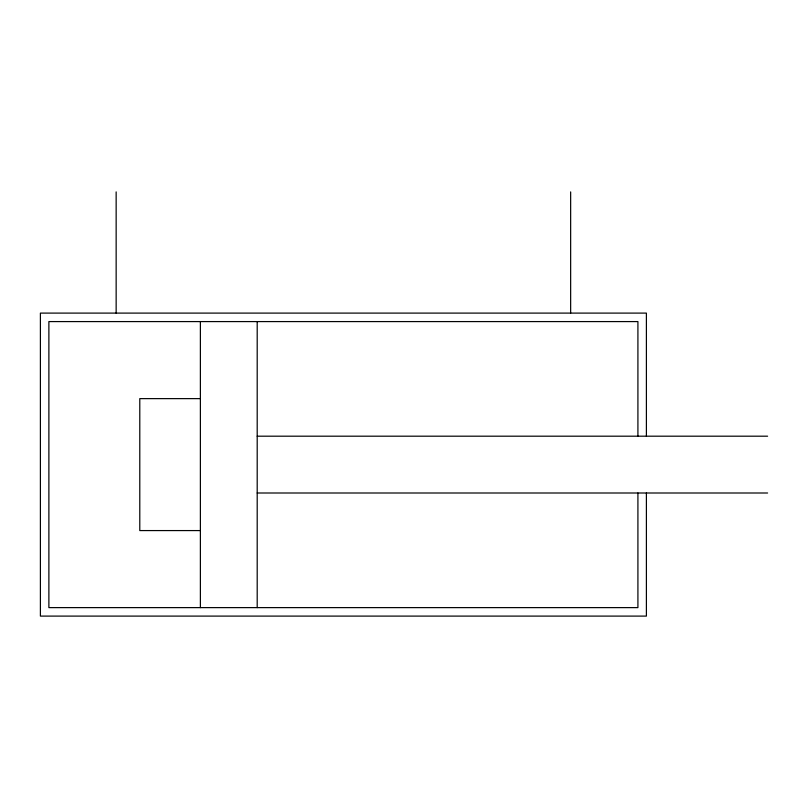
<?xml version="1.0" encoding="UTF-8"?>
<svg xmlns="http://www.w3.org/2000/svg" width="808" height="808" viewBox="0 0 808 808"><rect width="100%" height="100%" fill="white"/><g stroke="black" fill="none" stroke-linecap="round" stroke-linejoin="round"><path stroke-width="1.21" d="M200.384 398.627L139.784 398.627L139.784 530.573L200.384 530.573M257.197 436.189L767.6 436.189M257.197 493.001L767.6 493.001M646.4 436.189L646.4 313.1L40.4 313.1L40.4 616.1L646.4 616.1L646.4 493.001M637.916 436.189L637.916 321.584L48.884 321.584L48.884 607.616L637.916 607.616L637.916 493.001M570.65 191.9L570.65 313.1M257.197 321.584L257.197 607.616M200.384 321.584L200.384 607.616M116.15 191.9L116.15 313.1"/></g></svg>
